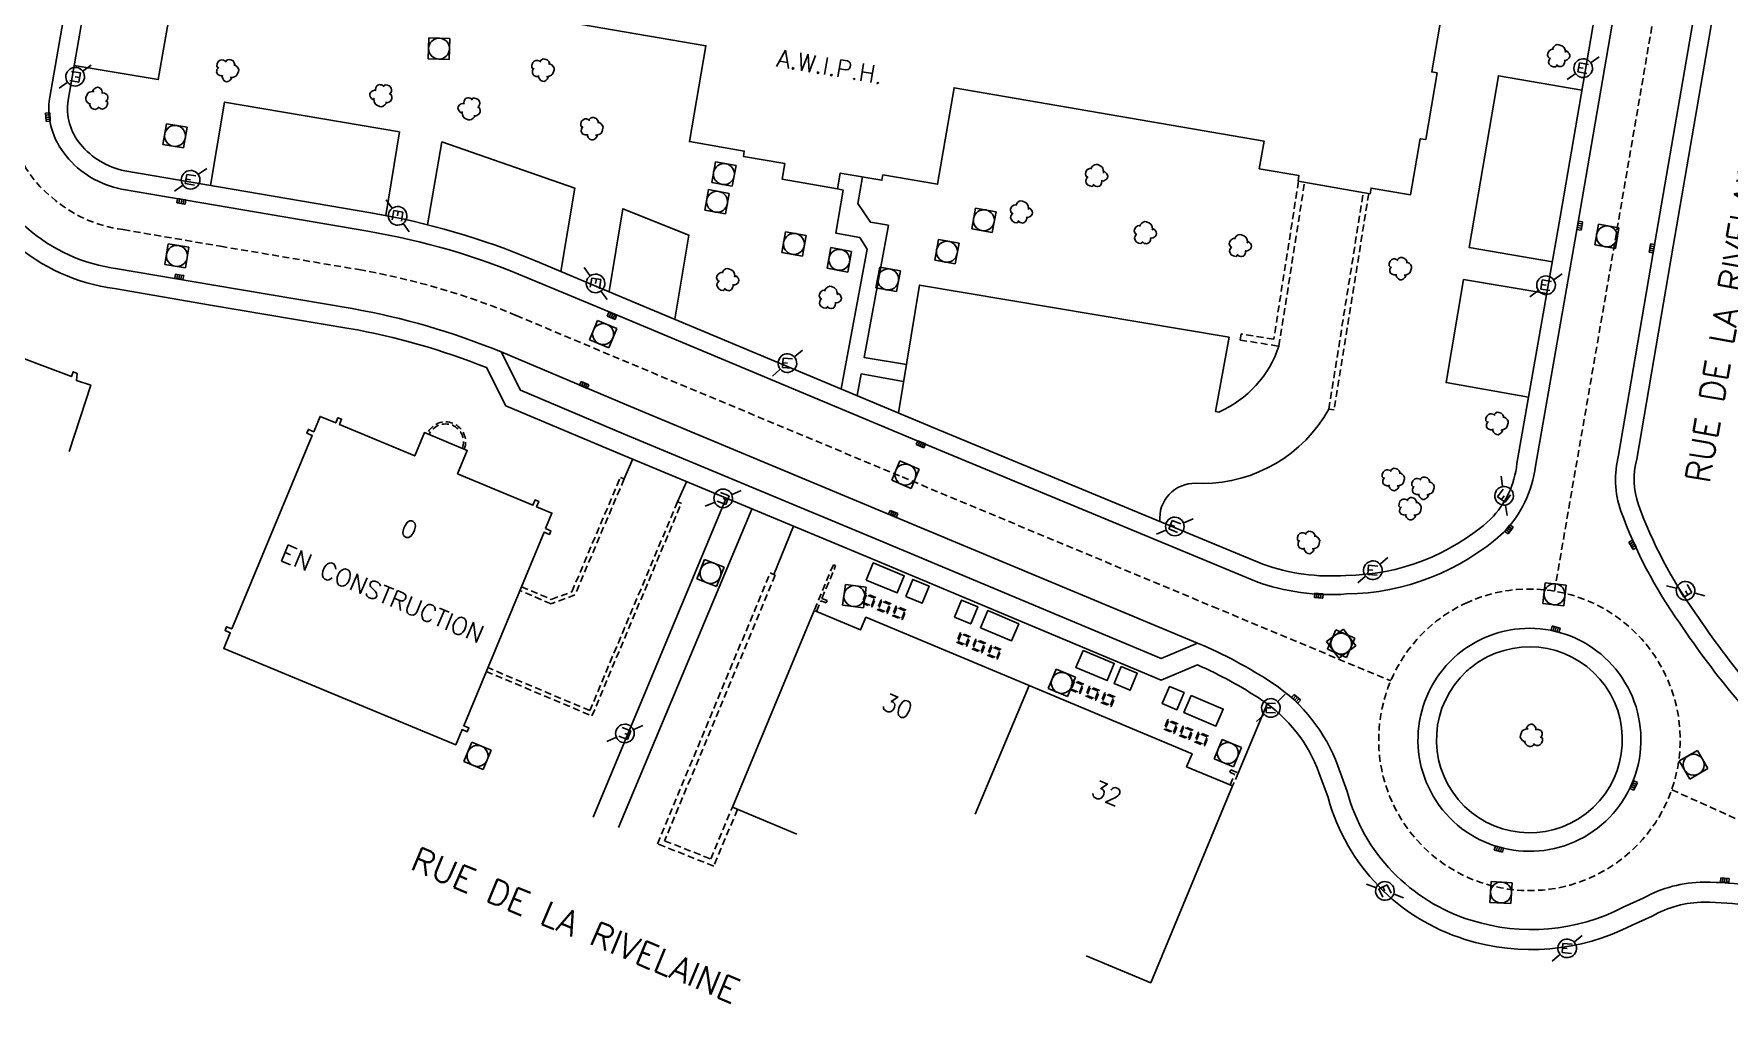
# Model space of a CAD drawing. Header units: millimetres. Extents: x 155999 to 157000, y 121000 to 122000.
# Drawn here: x 156220.9 to 156342.3, y 121592.7 to 121662.1 of the extents above; entities that cross this region are included whole.
import ezdxf
from ezdxf.enums import TextEntityAlignment as Align

# ---------------------------------------------------------------- set-up
doc = ezdxf.new("R2010")
doc.units = ezdxf.units.MM
doc.linetypes.add('DASHED', pattern=[0.75, 0.5, -0.25])
doc.layers.get('0').update_dxf_attribs({"linetype": 'CONTINUOUS'})
for name, color, linetype in [('W0001', 6, 'DASHED'), ('W0008', 7, 'CONTINUOUS'), ('W0100', 7, 'CONTINUOUS'), ('W0112', 1, 'DASHED'), ('W0300', 7, 'CONTINUOUS'), ('W0334', 7, 'CONTINUOUS'), ('W0400', 7, 'CONTINUOUS'), ('W0420', 7, 'CONTINUOUS'), ('W0471', 7, 'CONTINUOUS'), ('W0984', 7, 'CONTINUOUS'), ('W0989', 7, 'CONTINUOUS'), ('W0991', 7, 'CONTINUOUS'), ('W1102', 7, 'CONTINUOUS')]:
    doc.layers.add(name, color=color, linetype=linetype)
doc.styles.get("Standard").update_dxf_attribs({"font": 'romans.shx', "width": 0.85})

# ---------------------------------------------------------------- blocks, each defined once
blk = doc.blocks.new('T300')
for p, q in [((-0.7999991999999999, 0.5142852), (-0.8571420000000001, 0.3428568)), ((-0.8571420000000001, 0.3428568), (-0.8571420000000001, 0.1714284)), ((-0.8571420000000001, 0.1714284), (-0.7428564, 0.05714279999999999)), ((-0.6857135999999999, 0.6285708), (-0.7999991999999999, 0.5142852)), ((-0.7999991999999999, -0.05714279999999999), (-0.7428564, 0.05714279999999999)), ((-0.7428564, 0.05714279999999999), (-0.6857135999999999, 0.1142856)), ((-0.5714279999999999, 0.6857135999999999), (-0.6857135999999999, 0.6285708)), ((-0.4571423999999999, 0.6857135999999999), (-0.5714279999999999, 0.6857135999999999)), ((-0.285714, 0.6285708), (-0.4571423999999999, 0.6857135999999999)), ((-0.285714, 0.6285708), (-0.1714284, 0.7428564)), ((-0.2285712, 0.5714279999999999), (-0.285714, 0.6285708)), ((-0.1714284, 0.7428564), (-0.05714279999999999, 0.7999991999999999)), ((-0.05714279999999999, 0.7999991999999999), (0.05714279999999999, 0.7999991999999999)), ((0.05714279999999999, 0.7999991999999999), (0.2285712, 0.7428564)), ((0.2285712, 0.7428564), (0.3428568, 0.6285708)), ((0.3428568, 0.6285708), (0.3999996, 0.5142852)), ((0.4571423999999999, 0.4571423999999999), (0.3428568, 0.4571423999999999)), ((0.3999996, 0.5142852), (0.3999996, 0.4571423999999999)), ((0.5714279999999999, 0.3999996), (0.4571423999999999, 0.4571423999999999)), ((0.5714279999999999, 0.3999996), (0.6857135999999999, 0.285714)), ((0.6857135999999999, 0.285714), (0.7428564, 0.1714284)), ((0.7428564, 0.05714279999999999), (0.6857135999999999, -0.1714284)), ((0.7428564, 0.1714284), (0.7428564, 0.05714279999999999)), ((-0.7999991999999999, -0.1714284), (-0.7999991999999999, -0.05714279999999999)), ((-0.7999991999999999, -0.2285712), (-0.7999991999999999, -0.1714284)), ((-0.7428564, -0.3428568), (-0.7999991999999999, -0.2285712)), ((-0.6857135999999999, -0.3999996), (-0.7428564, -0.3428568)), ((-0.5142852, -0.4571423999999999), (-0.6857135999999999, -0.3999996)), ((-0.3999996, -0.4571423999999999), (-0.5142852, -0.4571423999999999)), ((-0.3999996, -0.4571423999999999), (-0.3428568, -0.4571423999999999)), ((-0.3428568, -0.4571423999999999), (-0.3428568, -0.3999996)), ((-0.3428568, -0.5142852), (-0.3428568, -0.4571423999999999)), ((-0.285714, -0.6285708), (-0.3428568, -0.5142852)), ((-0.1714284, -0.7428564), (-0.285714, -0.6285708)), ((-0.05714279999999999, -0.7999991999999999), (-0.1714284, -0.7428564)), ((0.05714279999999999, -0.7999991999999999), (-0.05714279999999999, -0.7999991999999999)), ((0.1714284, -0.7428564), (0.05714279999999999, -0.7999991999999999)), ((0.2285712, -0.6857135999999999), (0.1714284, -0.7428564)), ((0.285714, -0.4571423999999999), (0.2285712, -0.4571423999999999)), ((0.285714, -0.6285708), (0.2285712, -0.6857135999999999)), ((0.4571423999999999, -0.3999996), (0.285714, -0.4571423999999999)), ((0.3428568, -0.5142852), (0.285714, -0.6285708)), ((0.3428568, -0.5142852), (0.3428568, -0.4571423999999999)), ((0.5714279999999999, -0.3428568), (0.4571423999999999, -0.3999996)), ((0.6285708, -0.285714), (0.5714279999999999, -0.3428568)), ((0.6857135999999999, -0.1714284), (0.6285708, -0.285714))]:
    blk.add_line(p, q)
blk = doc.blocks.new('T471')
for p, q in [((-0.333334, 0.333334), (-0.333334, -0.333334)), ((-0.333334, 0.333334), (0.333334, 0.333334)), ((-0.333334, 0), (0, 0)), ((0.500001, 0.500001), (1.000002, 1.000002)), ((-0.500001, -0.500001), (-1.000002, -1.000002)), ((-0.333334, -0.333334), (0.333334, -0.333334))]:
    blk.add_line(p, q)
blk.add_ellipse((0, 0), major_axis=(0.4714054636000732, 0.4714054636000732), ratio=1, start_param=5.497787143782138, end_param=11.78097245096172)
blk = doc.blocks.new('T420')
for p, q in [((0.7499999999708962, 0.75), (-0.7500000000291038, 0.75)), ((-0.7500000000291038, 0.75), (-0.7500000000291038, -0.75)), ((0.75, 0.75), (0.75, -0.75)), ((0.7499999999708962, -0.75), (-0.7500000000291038, -0.75))]:
    blk.add_line(p, q)
blk.add_ellipse((0, 0), major_axis=(-0.5303300858918937, 0.5303300858918937), ratio=0.9999999999925214, start_param=3.926990816990981, end_param=10.21017612417057)
blk = doc.blocks.new('T400')
for p, q in [((-0.15, 0.3), (0.15, 0.3)), ((-0.15, -0.25), (-0.15, 0.3)), ((-0.15, 0.15), (0.15, 0.15)), ((-0.15, 0), (0.15, 0)), ((0.15, 0.3), (0.15, -0.25)), ((-0.15, -0.15), (0.15, -0.15)), ((-0.15, -0.25), (-0.15, -0.3)), ((-0.15, -0.3), (0.15, -0.3)), ((0.15, -0.3), (0.15, -0.25))]:
    blk.add_line(p, q)

msp = doc.modelspace()

# ---------------------------------------------------------------- linework, layer by layer
at = {"layer": 'W0001'}
for points in [[(156271.0298263328, 121779.7666516089), (156245.1179290165, 121741.9462807626), (156233.6497340595, 121725.3294359349, 0.1145932188671518), (156229.2514883051, 121715.5920194166), (156225.1033407438, 121691.6358323265), (156223.1142653991, 121680.2091067807), (156219.3266792926, 121658.4246038691, 0.2871427614016933), (156222.1944496472, 121650.3634150151, 0.151239773581255), (156227.3109399327, 121648.0430272038), (156234.2664270144, 121646.8530425691), (156244.180913151, 121645.1808620816, -0.05421052112779575), (156255.4472576208, 121641.9038187284), (156264.4328656447, 121638.1193441395), (156283.072218192, 121630.3451596658), (156305.3122484777, 121621.0637698089), (156318.0589529157, 121615.7442117076)], [(156321.062277495, 121619.8003208773, 14.58562337213306), (156323.5573121724, 121621.3663861062, 0.06856066240614477), (156321.062277495, 121619.8003208773, 0.06856066240614477)], [(156338.1772411125, 121607.9561276556), (156354.3218171051, 121600.6683942387, -0.01324637573207583), (156355.593917012, 121599.9523223795, -0.06344649434519006), (156366.5861662553, 121592.6586596315), (156377.0051162588, 121583.6569840455, 0.08696734418540583), (156388.2599268755, 121576.652969557), (156397.2268545172, 121572.5430742923), (156410.1121026933, 121567.1400145254), (156427.4990746641, 121559.8668690965), (156450.528609595, 121550.2193163561), (156454.3251328327, 121548.6784396756, 0.1229903647102505), (156462.2640044461, 121547.7424007426, 0.1795566015746606), (156468.9838401397, 121551.277545507, 0.1139305787479576), (156472.6686492201, 121557.0226779132), (156476.1391658548, 121565.3611596262), (156486.2589412531, 121589.3908701846)]]:
    msp.add_lwpolyline(points, format="xyb", dxfattribs=at)
at = {"layer": 'W0001', "flags": 128}
msp.add_lwpolyline([(156329.7851672288, 121622.1705274936), (156334.2383554991, 121647.9017777891), (156337.2535466647, 121665.4482284089), (156340.7310386708, 121685.8403169429), (156343.8510514152, 121704.1841923583), (156346.9417204495, 121722.1440778191), (156349.3615607596, 121736.3460920233), (156354.1683642776, 121764.6217230721)], dxfattribs=at)
at = {"layer": 'W0008'}
for points in [[(156264.2509381959, 121774.8794220398), (156242.7860391777, 121743.5497810206), (156231.3583599386, 121726.9916414555, 0.114262166002006), (156226.4687563314, 121716.1082051188), (156222.3150504984, 121692.1199181597), (156220.3261425262, 121680.6941541236), (156216.5486664714, 121658.967799713, 0.2834382377247284), (156220.3747720124, 121648.1949013988, 0.1482359431632943), (156226.890924809, 121645.2437670047), (156233.7924763919, 121644.0630099646), (156243.6994248569, 121642.3921007832, -0.05410909408377854), (156254.3583729542, 121639.2916667042), (156263.3389352851, 121635.5093172133), (156281.9822848791, 121627.7334656995), (156304.222921355, 121618.4518228624, -0.04810027688796976), (156309.6357138502, 121615.5576998286, -0.1597366889181976), (156314.2702166503, 121609.6701180928), (156314.9411800607, 121607.8276702233, 0.2569068865892187), (156323.8031768576, 121598.6147196768, 0.1984839887587815), (156334.7158535105, 121599.5482660973), (156336.1268812771, 121600.1870409261, -0.1286846047002543), (156340.497726594, 121601.3380519886, -0.07456342952647584), (156347.3010479591, 121600.3284621893, -0.07630565958568497)], [(156225.8458088697, 121679.35137386), (156222.0501250897, 121657.5296800098, 0.2185703222552284), (156223.2246706871, 121653.3168263879, 0.1750745752231481), (156227.1768379403, 121650.9470048729), (156233.9030382588, 121649.8039416524), (156244.822867144, 121647.9282162018, -0.05825874967389998), (156256.3113354281, 121644.5810022415), (156262.7877379558, 121641.873097114), (156284.8457597745, 121632.6354768504), (156308.4152952785, 121622.860145554, 0.1056281985636245), (156314.9017531268, 121621.9650655172, 0.1826554566921712), (156326.136247537, 121626.3603516131, 0.1671066816665549), (156328.4154952953, 121631.1039174982), (156331.5107362679, 121648.7131721781), (156335.7526579247, 121673.4668967235)], [(156347.5554263178, 121609.4483521569, -0.05641868476060789), (156338.7606096706, 121619.8677448932, -0.06640216635464785), (156334.540352922, 121627.8951983608, -0.1484786576169237), (156334.3805277313, 121631.9037499606), (156336.9659747303, 121647.0903834001), (156340.0465355905, 121664.9696079011, -0.2344539657613297), (156341.1955804014, 121666.6201434877, -0.02227936362906255), (156343.0142044904, 121667.5155426293, -0.1590949973048333)]]:
    msp.add_lwpolyline(points, format="xyb", dxfattribs=at)
msp.add_lwpolyline([(156322.8669912558, 121617.6464619585, 14.58562337213344), (156324.712378869, 121618.8047614408, 0.06856066240614392)], format="xyb", close=True, dxfattribs=at)
at = {"layer": 'W0100'}
for points in [[(156246.8903742394, 121665.0227303614), (156269.0315469116, 121661.2103534128), (156267.8494847123, 121654.345281145), (156271.7751837311, 121653.6701439086), (156271.7081724617, 121653.2804956113), (156274.6855444761, 121652.7696154954), (156274.4942298321, 121651.6546477191), (156278.4485925672, 121650.9675392129), (156278.64133881, 121652.0908502426), (156281.6361817945, 121651.5769723249), (156281.7025442155, 121651.9628477838), (156285.6149483316, 121651.2899969896), (156286.8007753941, 121658.1969146397), (156308.9884031655, 121654.3875903078), (156308.6469755944, 121652.398925863), (156311.4916642471, 121651.9097656759), (156311.4243265713, 121651.5181665083), (156316.5879590999, 121650.6133028721), (156316.6581273867, 121651.0213633285), (156319.482507403, 121650.5356953254), (156320.1734546023, 121654.5531206493), (156320.5682535823, 121654.4852201341), (156321.3831378504, 121659.2622891319), (156320.9948582267, 121659.3290683989), (156321.6898210012, 121663.3698417785)], [(156223.445, 121632.155), (156224.977, 121636.914), (156223.956, 121637.243), (156224.015, 121637.745), (156223.735, 121637.876), (156223.599, 121637.529), (156218.303, 121639.521), (156218.918, 121641.408), (156215.847, 121642.704), (156215.124, 121641.007), (156209.823, 121643.093), (156209.894, 121643.645), (156209.624, 121643.749), (156209.447, 121643.378), (156208.359, 121643.844), (156206.392, 121639.247)], [(156275.5380768697, 121604.7779806419), (156270.9213023495, 121606.6977183922), (156276.7790910174, 121620.7851058299), (156280.1009146247, 121619.3925336166), (156280.4813135758, 121620.2999323165), (156292.1642758585, 121615.4246081231), (156303.8380927866, 121610.5343637256), (156303.4484085566, 121609.6048160423), (156306.7386802739, 121608.2254709868), (156300.8808916059, 121594.1380835491), (156296.2641170858, 121596.0578212993)]]:
    msp.add_lwpolyline(points, dxfattribs=at)
msp.add_lwpolyline([(156257.5442858469, 121626.6443153808), (156257.91770879, 121626.4891851312), (156257.8180717982, 121626.2255972903), (156257.4362360323, 121626.3842224598), (156251.6842829724, 121612.538365535), (156252.0558242679, 121612.3840169741), (156251.939492452, 121612.1106055467), (156251.5702956651, 121612.2639801338), (156251.1111600066, 121611.1587682918), (156234.5000983911, 121618.067775493), (156234.967135645, 121619.1908520602), (156234.6008292338, 121619.3431824938), (156234.713273281, 121619.6182156486), (156235.0812250735, 121619.4652009746), (156240.8370522982, 121633.3061411287), (156240.4549283496, 121633.4650493678), (156240.5673723968, 121633.7400825226), (156240.9511417267, 121633.5804900432), (156241.4080632326, 121634.6792414427), (156242.5254736024, 121634.2131295874), (156242.6788152212, 121634.5807355881), (156242.9446142572, 121634.4791567888), (156242.7879698492, 121634.1036330086), (156248.1866340818, 121631.851656949), (156248.8776265251, 121633.5129836372), (156251.9443507401, 121632.2472482584), (156251.2485716463, 121630.5744132097), (156256.6367884177, 121628.3267951601), (156256.7939225249, 121628.7034928967), (156257.0637808343, 121628.595907243), (156256.904876602, 121628.2149659841), (156258.0059695294, 121627.7556607179)], close=True, dxfattribs=at)
at = {"layer": 'W0112'}
for points in [[(156311.4617652107, 121651.5116058433), (156309.6883180597, 121640.2043725016), (156307.3422370839, 121640.577886693), (156307.2730888335, 121640.1435594345), (156310.0545007602, 121639.700737197), (156311.8950308526, 121651.4356813227)], [(156316.4853624107, 121650.6312816909), (156314.0075104016, 121635.1376511858), (156313.6243918434, 121635.198922241), (156316.1031563795, 121650.6982586373)], [(156255.8144514431, 121622.4803315288), (156257.9496144008, 121621.5783854385), (156259.4294292545, 121622.1247058568), (156262.9059263774, 121630.3098422262), (156263.173084724, 121630.1963712733), (156259.6475733643, 121621.8958347761), (156257.9424314914, 121621.2663277678), (156255.7030951148, 121622.2122793087)], [(156253.298377952, 121616.4237463642), (156260.8712338253, 121613.237588023), (156267.2651031939, 121628.455596853), (156266.997505731, 121628.5680283307), (156260.7161235115, 121613.6177494667), (156253.4097334432, 121616.6917965698)], [(156276.9429142368, 121620.716427992), (156277.2630200604, 121621.4800042515), (156277.6296072708, 121621.3263238568), (156277.7013723211, 121621.5006342339), (156277.3358986223, 121621.6538478231), (156278.3179471053, 121623.9964134749), (156278.152544722, 121624.0614369444), (156276.7790910174, 121620.7851058299)], [(156271.282459909, 121606.5471448396), (156269.5904196931, 121602.4887089145), (156265.5575849981, 121604.0826467116), (156273.63095141, 121623.4689399478), (156273.9921695156, 121623.3185117001), (156266.0722786164, 121604.3007538607), (156269.3798671945, 121603.0005156009), (156270.9213023495, 121606.6977183922)], [(156306.5648281704, 121608.2983531254), (156306.8924979226, 121609.0545817207), (156306.5385404328, 121609.2145527053), (156306.6161715625, 121609.3863221037), (156307.1392397163, 121609.1499216037), (156306.7386802739, 121608.2254709868)]]:
    msp.add_lwpolyline(points, dxfattribs=at)
for points in [[(156251.7303292173, 121632.3355818007, 0.9722752472664229), (156249.0692633886, 121633.4338889612, 0.9722752472664229)], [(156251.5916135858, 121632.392834188, 0.9690997015971471), (156249.2079790202, 121633.3766365739, 0.9690997015971471)]]:
    msp.add_lwpolyline(points, format="xyb", dxfattribs=at)
for points in [[(156280.1926170384, 121621.321498917), (156280.91871755, 121621.0202331587), (156281.2033316407, 121621.7120871819), (156280.4772311291, 121622.0133529402)], [(156280.2969452618, 121621.3648248677), (156280.8752607473, 121621.1248764715), (156281.0990034173, 121621.6687612312), (156280.5206879317, 121621.9087096274)], [(156281.2841231984, 121620.862057427), (156282.0102237099, 121620.5607916687), (156282.2948378007, 121621.2526456919), (156281.5687372891, 121621.5539114502)], [(156281.3884514218, 121620.9053833777), (156281.9667669073, 121620.6654349815), (156282.1905095773, 121621.2093197412), (156281.6121940917, 121621.4492681374)], [(156282.3655580887, 121620.4148882444), (156283.0916586003, 121620.1136224861), (156283.376272691, 121620.8054765092), (156282.6501721795, 121621.1067422675)], [(156282.4698863122, 121620.4582141951), (156283.0482017977, 121620.2182657988), (156283.2719444676, 121620.7621505585), (156282.6936289821, 121621.0020989548)], [(156286.9677951922, 121618.5170194387), (156287.6938957038, 121618.2157536804), (156287.9785097945, 121618.9076077036), (156287.2524092829, 121619.2088734618)], [(156287.0721234156, 121618.5603453894), (156287.6504389012, 121618.3203969932), (156287.8741815711, 121618.8642817528), (156287.2958660855, 121619.1042301491)], [(156288.0607778426, 121618.0450611609), (156288.7868783541, 121617.7437954026), (156289.0714924449, 121618.4356494258), (156288.3453919333, 121618.7369151841)], [(156288.165106066, 121618.0883871116), (156288.7434215515, 121617.8484387154), (156288.9671642215, 121618.3923234751), (156288.3888487359, 121618.6322718713)], [(156289.1650238188, 121617.5943487648), (156289.8911243304, 121617.2930830066), (156290.1757384211, 121617.9849370297), (156289.4496379096, 121618.286202788)], [(156289.2693520422, 121617.6376747156), (156289.8476675278, 121617.3977263193), (156290.0714101977, 121617.941611079), (156289.4930947122, 121618.1815594752)], [(156295.0859701925, 121615.1184172371), (156295.812070704, 121614.8171514788), (156296.0966847948, 121615.509005502), (156295.3705842832, 121615.8102712602)], [(156295.1902984159, 121615.1617431878), (156295.7686139014, 121614.9217947916), (156295.9923565714, 121615.4656795512), (156295.4140410858, 121615.7056279475)], [(156296.2144684276, 121614.664216584), (156296.9405689392, 121614.3629508258), (156297.22518303, 121615.054804849), (156296.4990825184, 121615.3560706072)], [(156296.3187966511, 121614.7075425348), (156296.8971121366, 121614.4675941386), (156297.1208548065, 121615.0114788982), (156296.542539321, 121615.2514272945)], [(156297.3147373125, 121614.2100774193), (156298.0408378241, 121613.908811661), (156298.3254519148, 121614.6006656841), (156297.5993514032, 121614.9019314424)], [(156297.4190655359, 121614.25340337), (156297.9973810214, 121614.0134549737), (156298.2211236914, 121614.5573397334), (156297.6428082059, 121614.7972881297)], [(156301.820508413, 121612.2820793875), (156302.5466089245, 121611.9808136292), (156302.8312230153, 121612.6726676524), (156302.1051225037, 121612.9739334107)], [(156301.9248366364, 121612.3254053382), (156302.5031521219, 121612.085456942), (156302.7268947918, 121612.6293417017), (156302.1485793063, 121612.8692900979)], [(156302.90762004, 121611.8367087212), (156303.6337205515, 121611.535442963), (156303.9183346423, 121612.2272969861), (156303.1922341307, 121612.5285627444)], [(156303.0119482634, 121611.880034672), (156303.5902637489, 121611.6400862757), (156303.8140064189, 121612.1839710354), (156303.2356909333, 121612.4239194316)], [(156304.0106230907, 121611.3923881274), (156304.7367236023, 121611.0911223692), (156305.021337693, 121611.7829763923), (156304.2952371814, 121612.0842421506)], [(156304.1149513141, 121611.4357140782), (156304.6932667996, 121611.1957656819), (156304.9170094696, 121611.7396504416), (156304.3386939841, 121611.9795988378)]]:
    msp.add_lwpolyline(points, close=True, dxfattribs=at)
at = {"layer": 'W0334'}
for points in [[(156240.2922077176, 121727.6700789833), (156235.998612426, 121721.3702571144, 0.1018047216748328), (156233.3092402246, 121714.5997598219), (156229.2132117742, 121690.9917657144), (156227.1561343546, 121679.1234547432), (156223.362130953, 121657.3114215249, 0.2188008369620986), (156224.2476733566, 121654.1668591543, 0.1749108150564284), (156227.417071233, 121652.2552478396), (156234.1270322717, 121651.1149443531), (156245.0460783383, 121649.2393533691, -0.05823697172785176), (156256.8267474775, 121645.8070760318), (156263.3014923061, 121643.099863786), (156285.3574012113, 121633.8631283838), (156308.8962154411, 121624.1005385618, 0.1058287807088318), (156314.8451739988, 121623.2945526356, 0.1826880914849617), (156325.2159944337, 121627.321443847, 0.1670713951173447), (156327.0986910279, 121631.2949900712), (156330.2003254793, 121648.9406181379), (156334.4416362939, 121673.6907781144), (156340.2669357457, 121707.9225250048, 0.006492934239085747)], [(156348.4870646291, 121610.3999816169, -0.05659876201342411), (156339.8577702709, 121620.6224513438, -0.06645637996324921), (156335.7945228024, 121628.3426087126, -0.1504862640283816), (156335.6830038383, 121631.6205459217), (156338.2783971484, 121646.8656029062), (156341.3619096471, 121664.7619583809, -0.2378573610792327), (156341.8363566774, 121665.452931907, -0.02227936362908952), (156343.548574636, 121666.2959420154, -0.1599788942987904)], [(156219.4521570235, 121647.0960551768, 0.1471458805579922), (156226.6754966959, 121643.8252574672), (156233.5522314656, 121642.6487462299), (156243.4552452858, 121640.9785006669, -0.05142191328218298), (156253.3200353445, 121638.165127646), (156254.7006945535, 121635.4291888222), (156262.5731533397, 121632.1059146767), (156281.1477678435, 121624.3755940108), (156301.6194121681, 121615.7984298427), (156304.218393198, 121616.8932977938, -0.04321618422084385), (156308.8410215334, 121614.3634130963, -0.1597227831269117), (156312.9225016619, 121609.1786698636), (156313.5726315179, 121607.3934303865, 0.2556958616353434), (156323.3734798616, 121597.2460607383, 0.1977984913701157), (156335.3407148799, 121598.2564700615), (156336.7787996419, 121598.9074936413, -0.1307424027818228), (156340.4999213301, 121599.9035305143, -0.07503631384193489), (156346.9214920338, 121598.9444178255, -0.02545106677651009)], [(156310.0545007602, 121639.700737197, -0.2116048734443867), (156305.7630958215, 121634.9867714959), (156305.5093496899, 121635.0372130534), (156306.4864665573, 121640.3418770699), (156284.3253058605, 121644.0718810958), (156282.8075429901, 121634.9309767234)], [(156313.6375549232, 121635.1968171073, -0.2706433398076846), (156304.6016915369, 121629.8682559896), (156304.0957256226, 121629.8876248712, 0.4475971430785778), (156301.5324991191, 121627.1545981808, 0.4377491435503524)]]:
    msp.add_lwpolyline(points, format="xyb", dxfattribs=at)
for points in [[(156226.1137753172, 121673.1308481109), (156232.1385377038, 121672.0926939255), (156229.8213484088, 121658.7794388926), (156223.7936371536, 121659.7921856641)], [(156329.6396735212, 121645.7509914808), (156323.6861433278, 121646.7645846586), (156325.7769424195, 121659.0542557497), (156331.7563035859, 121658.020524974)], [(156233.5481994431, 121651.2133123002), (156234.5661754536, 121657.1767714396), (156247.0784725759, 121655.0411466565), (156246.1087000564, 121649.0488733227)], [(156258.6474169549, 121645.0458199769), (156259.6360385199, 121651.0204189442), (156250.1223638797, 121654.3279760745), (156249.099401058, 121648.3908979449)], [(156283.3822135478, 121638.3919973583), (156280.3618308512, 121638.8898396621), (156282.1016809718, 121648.3579711186), (156280.8108692139, 121648.5676486228), (156279.9041774653, 121649.9181675131), (156280.2302030543, 121651.8182208415)], [(156278.7083471171, 121636.6476680556), (156280.5835591419, 121646.6372682739), (156280.043126981, 121647.4724072321), (156278.3416979337, 121647.7892709836), (156278.8621061946, 121650.8673744487), (156278.4485925672, 121650.9675392129)], [(156266.7990833892, 121641.635116923), (156267.795788724, 121647.6582626262), (156263.0813100067, 121649.5335606516), (156262.0923958259, 121643.6054097008)], [(156327.9368317995, 121636.0632890296), (156322.0194007567, 121637.091188285), (156323.2729781173, 121644.4653562144), (156329.2382295263, 121643.467120981)], [(156254.3583729542, 121639.2916667042), (156255.7440075976, 121636.5458684714), (156263.1276984093, 121633.4289224906), (156263.1276984093, 121633.4289224906), (156281.700533987, 121625.6993421721), (156301.6178976054, 121617.3544093058), (156304.222921355, 121618.4518228624)], [(156283.1806333866, 121637.1779572651), (156280.152393779, 121637.7113622364), (156279.8508308037, 121636.1692103525)], [(156263.173084724, 121630.1963712733), (156263.7825373811, 121631.6025972891)], [(156267.6438689056, 121629.9956013067), (156266.997505731, 121628.5680283307)], [(156270.4835110137, 121628.8138085935), (156260.9665656654, 121605.9976242286)], [(156272.3235792037, 121628.0480151955), (156262.7646343763, 121605.247624957)], [(156273.9029814991, 121623.3556537947), (156275.301780008, 121626.8085575895)], [(156309.2081839108, 121614.1077484538), (156307.1392397163, 121609.1499216037)]]:
    msp.add_lwpolyline(points, dxfattribs=at)
for points in [[(156280.4986127032, 121622.9648720203), (156282.7186963303, 121622.0360508219), (156283.2318394181, 121623.2625738272), (156281.011755791, 121624.1913950256)], [(156283.3326867727, 121621.7814397898), (156284.510189402, 121621.3006032707), (156285.0128182685, 121622.5314723675), (156283.8353156392, 121623.0123088866)], [(156286.8258678259, 121620.2985233066), (156287.9891047129, 121619.8234987235), (156288.491745841, 121621.0543628132), (156287.3285089539, 121621.5293873963)], [(156288.6895078852, 121619.5495330752), (156290.9069066556, 121618.6052331318), (156291.4278336764, 121619.8284704555), (156289.210434906, 121620.7727703988)], [(156296.035312754, 121617.9263329607), (156298.2646537141, 121616.9898435299), (156297.7497352505, 121615.7640648032), (156295.5203942904, 121616.700554234)], [(156298.7575185956, 121616.776882363), (156299.916187104, 121616.2993798943), (156299.4095991567, 121615.070134938), (156298.2509306483, 121615.5476374067)], [(156302.2156221941, 121615.3429151557), (156303.2620651022, 121614.9079283857), (156302.7517348029, 121613.6802323743), (156301.7052918948, 121614.1152191442)], [(156303.7694987445, 121614.7030444218), (156306.0673298578, 121613.7311421556), (156305.5494044001, 121612.5066309343), (156303.2515732868, 121613.4785332005)]]:
    msp.add_lwpolyline(points, close=True, dxfattribs=at)
msp.add_lwpolyline([(156323.4964596067, 121616.4335781471, 23.25051442917566), (156324.402010794, 121617.1306330837, 0.04300980105391424)], format="xyb", close=True, dxfattribs=at)
at = {"layer": 'W1102'}
msp.add_line((156288.3131261859, 121606.1959220736), (156292.1642758585, 121615.4246081231), dxfattribs=at)

# ---------------------------------------------------------------- block references
at = {"layer": 'W0300'}
for p, rotation in [((156330.0946435246, 121660.5318891979), 85.73003468262885), ((156234.8174823398, 121659.429888032), 350.2231154340059), ((156257.4073982648, 121659.4572140694), 358.1697857173948), ((156225.381204907, 121657.4426566762), 170.4625204013086), ((156245.7534160254, 121657.601294369), 260.2238848108678), ((156252.0750032942, 121656.6525200313), 260.2238848108678), ((156260.9133854401, 121655.2645438311), 358.1697857173948), ((156297.0015519024, 121651.9540444369), 79.56313141624786), ((156291.6228041813, 121649.3437285934), 79.56313141624786), ((156300.4949432669, 121647.8602296262), 79.56313141624786), ((156307.2963425462, 121646.9410761336), 79.56313141624786), ((156318.8029298506, 121645.2520362145), 358.4641749308899), ((156270.5954620849, 121644.5035131921), 79.56313141624786), ((156277.9375713738, 121643.2259540974), 79.56313141624786), ((156325.7261618647, 121634.1673412526), 358.4641749308899), ((156318.3042496886, 121630.1594381812), 358.4641749308899), ((156320.4270456144, 121629.5357388489), 358.4641749308899), ((156319.5039930541, 121628.0625447202), 358.4641749308899), ((156312.2286930202, 121625.6512974193), 358.4641749308899), ((156328.0914783074, 121611.843658204), 176.5697294672703)]:
    msp.add_blockref('T300', p, dxfattribs=dict(at, rotation=rotation))
at = {"layer": 'W0400'}
for p, rotation in [((156221.9214836086, 121656.0920805039), 4.011222824267895), ((156231.4706172069, 121650.0648699118), 80.2915047120198), ((156331.5900423488, 121648.32934484), 170.0307567437959), ((156336.7648682591, 121646.6993324479), 170.0307567437959), ((156231.3147252227, 121644.6625435111), 80.2915047120198), ((156262.3034715666, 121641.8765848555), 67.30928232252786), ((156260.3146812941, 121636.924135321), 67.30928232252786), ((156284.4209047703, 121632.6844171754), 67.2766816720519), ((156282.4354109564, 121627.6979267337), 67.2766816720519), ((156326.5336669343, 121626.5963543307), 143.6386115466539), ((156335.3881701856, 121625.4872661904), 210.2862284082319), ((156312.9067994576, 121621.8426683025), 85.06703225779889), ((156329.8707279204, 121619.4430101096), 255.0366570854249), ((156311.2810943635, 121614.4601385608), 47.93300228026185), ((156335.4687666641, 121608.2606530976), 154.9492669076072), ((156325.8071205589, 121603.7003890057), 254.7389354148568), ((156341.9764747544, 121601.4761247521), 85.91830231402689)]:
    msp.add_blockref('T400', p, dxfattribs=dict(at, rotation=rotation))
at = {"layer": 'W0420'}
for p, rotation in [((156249.923004444, 121660.9971015116), 358.1697857173948), ((156231.01699006, 121654.7550424184), 350.2915047120198), ((156270.3182813933, 121652.0211996064), 79.56313141624786), ((156269.8268914045, 121650.038866514), 79.56313141624786), ((156288.9314859493, 121648.7144181263), 79.56313141624786), ((156333.5405444705, 121647.5590783386), 80.33831723117285), ((156231.1504949738, 121646.1663563071), 350.2915047120198), ((156275.3313368785, 121647.0179557385), 79.56313141624786), ((156278.5807285541, 121645.8822247014), 79.56313141624786), ((156286.2817045623, 121646.4637914222), 79.56313141624786), ((156282.0776404442, 121644.4822941877), 79.56313141624786), ((156261.6668520644, 121640.5700753189), 337.3092823225278), ((156283.3104727544, 121630.507506236), 337.3597410738149), ((156269.3563386764, 121623.4663326731), 158.6891715386755), ((156279.6601599291, 121621.8143044433), 352.5339769643718), ((156329.7880519213, 121621.9415417022), 83.82632622803386), ((156314.5141553205, 121618.4101690643), 126.3579204907719), ((156314.51323931, 121618.4058043278), 246.5731765577838), ((156294.506696537, 121615.5972252279), 337.3491222447068), ((156306.3922345014, 121610.5743912274), 337.3491222447068), ((156252.6797072265, 121610.372909711), 247.4406461025478), ((156339.7490002196, 121609.7426031103), 300.1281018225919), ((156325.9612813421, 121600.5987990613), 176.5697294672703)]:
    msp.add_blockref('T420', p, dxfattribs=dict(at, rotation=rotation))
at = {"layer": 'W0471'}
for p, rotation in [((156223.8674816712, 121658.9903758288), 170.4625204013086), ((156331.8413188697, 121659.6013077405), 350.1914793504758), ((156232.1324793164, 121651.6119523912), 350.2915047120198), ((156246.9503766, 121649.0303741644), 260.8071183170709), ((156261.1285355404, 121644.1934403267), 260.5293177926059), ((156329.1809051285, 121644.0667633389), 350.5000513998888), ((156274.8636857558, 121638.4898609619), 355.8745879247999), ((156270.2669979772, 121628.80915153), 158.6891715386755), ((156326.1803304942, 121628.9927784522), 53.63861154665388), ((156302.6041133394, 121626.7970219192), 337.4740475002048), ((156316.7778842437, 121623.6647819294), 355.0670322577989), ((156339.1741526216, 121622.1941878062), 120.2862284082319), ((156309.4798746382, 121613.8107032745), 358.4641749308899), ((156263.2286381652, 121611.9822735294), 158.6891715386755), ((156317.6461595087, 121600.7110620785), 295.0255177208618), ((156330.6928895645, 121596.6002455378), 355.7399014806448)]:
    msp.add_blockref('T471', p, dxfattribs=dict(at, rotation=rotation))

# ---------------------------------------------------------------- texts
at = {"layer": 'W0984'}
for s, rotation, p in [('A.W.I.P.H.', 350.3749277273537, (156277.9161611529, 121659.7036340263)), ('EN CONSTRUCTION', 337.3572363221624, (156245.8571736892, 121621.9882197338))]:
    msp.add_text(s, height=1.25, rotation=rotation, dxfattribs=at).set_placement(p, align=Align.MIDDLE)
at = {"layer": 'W0989'}
for rotation, p in [(80.3084644430815, (156342.1257723685, 121642.3457561269)), (337.359740900973, (156259.6930481095, 121598.2747591494))]:
    msp.add_text('RUE DE LA RIVELAINE', height=1.75, rotation=rotation, dxfattribs=at).set_placement(p, align=Align.MIDDLE)
at = {"layer": 'W0991'}
for s, rotation, p in [('0', 337.3572363221624, (156247.7820950351, 121626.602835407)), ('30', 337.4215815866187, (156282.7328355416, 121613.9313387502)), ('32', 337.4215815866195, (156297.730692892, 121607.694960343))]:
    msp.add_text(s, height=1.25, rotation=rotation, dxfattribs=at).set_placement(p, align=Align.MIDDLE)

doc.saveas('drawing.dxf')
